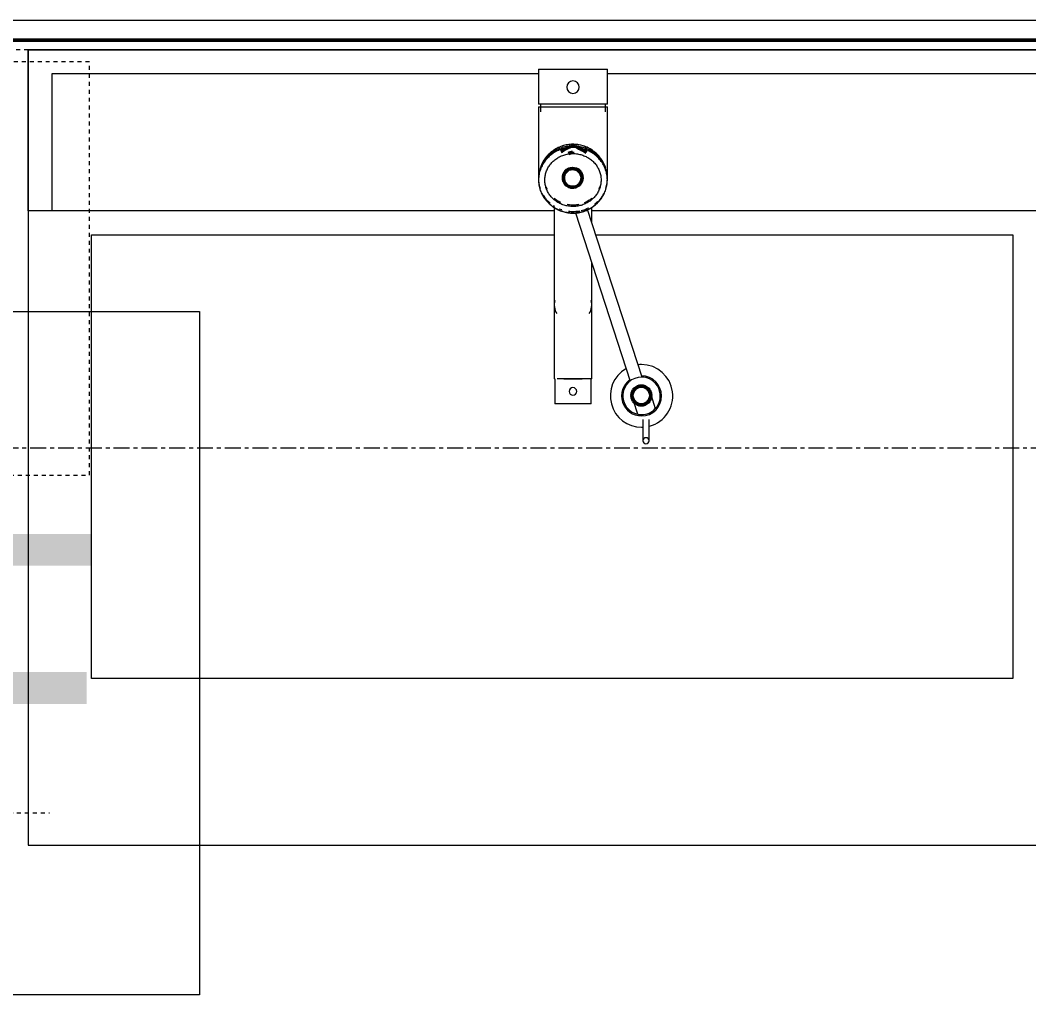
# Model space of a CAD drawing. Header units: inches. Extents: x -4217 to -1814, y 9706 to 12425.
# Drawn here: x -3013.77 to -2982.02, y 10150 to 10180.65 of the extents above; entities that cross this region are included whole.
import ezdxf

# ---------------------------------------------------------------- set-up
doc = ezdxf.new("R2010")
doc.units = ezdxf.units.IN
doc.header["$MEASUREMENT"] = 0
doc.linetypes.add('Dash', pattern=[0.25, 0.125, -0.125])
doc.linetypes.add('Grid Line 1_2_', pattern=[0.875, 0.5, -0.125, 0.125, -0.125])
for name, color, linetype, lineweight in [('A-AREA-IDEN', 2, 'Continuous', 9), ('A-GENM-2', 7, 'Continuous', 9), ('A-GENM-3', 250, 'Continuous', 50), ('A-WALL-3', 250, 'Continuous', 50), ('A-WALL-4', 10, 'Continuous', 13), ('P-SANR-FIXT-2', 7, 'Continuous', 9), ('Q-CASE-3', 7, 'Continuous', 9), ('Q-CASE-4', 7, 'Dash', 9), ('Q-CASE-HDLN-1', 7, 'Dash', 9), ('S-GRID-1', 1, 'Grid Line 1_2_', 9)]:
    doc.layers.add(name, color=color, linetype=linetype, lineweight=lineweight)
doc.styles.add('Century Gothic', font='ufonts.com_century-gothic.ttf', dxfattribs={"height": 9})

msp = doc.modelspace()

# ---------------------------------------------------------------- linework, layer by layer
at = {"layer": 'A-AREA-IDEN', "flags": 128}
msp.add_lwpolyline([(-3083.63246, 10171.49172), (-3008.12695, 10171.49172), (-3008.12695, 10149.99566), (-3083.63246, 10149.99566)], close=True, dxfattribs=at)
at = {"layer": 'A-GENM-2'}
for p, q in [((-2997.45641, 10179.11199), (-2997.45641, 10178.00905)), ((-2997.45641, 10179.11199), (-2995.29106, 10179.11199)), ((-2995.29106, 10178.00905), (-2995.29106, 10179.11199)), ((-2995.29106, 10178.00905), (-2997.45641, 10178.00905)), ((-2997.45641, 10177.93089), (-2997.45641, 10175.66711)), ((-2997.45641, 10177.93089), (-2995.29106, 10177.93089)), ((-2997.39736, 10178.00905), (-2997.39736, 10177.76855)), ((-2995.35011, 10177.76855), (-2995.35011, 10178.00905)), ((-2995.29106, 10175.66711), (-2995.29106, 10177.93089)), ((-2996.37374, 10176.49931), (-2996.3381, 10176.49864)), ((-2996.99255, 10174.82267), (-2996.95661, 10174.79988)), ((-2996.96429, 10174.76725), (-2996.96429, 10169.3679)), ((-2994.1985, 10169.42399), (-2995.91169, 10174.69664)), ((-2995.78319, 10174.30114), (-2995.78319, 10174.76725)), ((-2996.29266, 10174.59511), (-2994.57226, 10169.30025)), ((-2995.78319, 10169.3679), (-2995.78319, 10173.03534)), ((-2996.96429, 10171.69231), (-2996.96429, 10170.77518)), ((-2995.78319, 10170.77518), (-2995.78319, 10171.69231)), ((-2996.94417, 10169.3679), (-2996.96429, 10169.3679)), ((-2996.9446, 10169.3679), (-2996.9446, 10168.5805)), ((-2996.79132, 10169.3679), (-2996.87055, 10169.3679)), ((-2996.66901, 10169.3679), (-2996.77869, 10169.3679)), ((-2996.52658, 10169.3679), (-2996.65971, 10169.3679)), ((-2996.65917, 10169.3679), (-2996.52682, 10169.3679)), ((-2996.22587, 10169.3679), (-2996.5216, 10169.3679)), ((-2996.52149, 10169.3679), (-2996.22599, 10169.3679)), ((-2996.08776, 10169.3679), (-2996.22089, 10169.3679)), ((-2996.22065, 10169.3679), (-2996.0883, 10169.3679)), ((-2995.96878, 10169.3679), (-2996.07846, 10169.3679)), ((-2995.87692, 10169.3679), (-2995.95615, 10169.3679)), ((-2995.78319, 10169.3679), (-2995.8623, 10169.3679)), ((-2995.80287, 10168.5805), (-2995.80287, 10169.3679)), ((-2995.80287, 10168.5805), (-2996.9446, 10168.5805)), ((-2994.33059, 10168.2565), (-2994.46398, 10168.67913)), ((-2993.96574, 10168.83637), (-2993.91383, 10168.85276)), ((-2993.91383, 10168.85276), (-2993.78155, 10168.43361)), ((-2994.17263, 10168.08852), (-2994.17263, 10167.42339)), ((-2993.97578, 10167.42339), (-2993.97578, 10168.08852))]:
    msp.add_line(p, q, dxfattribs=at)
at = {"layer": 'A-GENM-2', "flags": 128}
for points in [[(-2996.37374, 10176.69616), (-2996.41682, 10176.69535), (-2996.45983, 10176.69291), (-2996.50271, 10176.68884), (-2996.54539, 10176.68315), (-2996.5878, 10176.67585), (-2996.62988, 10176.66696), (-2996.67156, 10176.65647), (-2996.71278, 10176.64442), (-2996.75346, 10176.63081), (-2996.79356, 10176.61567), (-2996.83299, 10176.59902), (-2996.87171, 10176.58088), (-2996.90965, 10176.56128), (-2996.94675, 10176.54026), (-2996.98295, 10176.51783), (-2997.01819, 10176.49405), (-2997.05241, 10176.46893), (-2997.08557, 10176.44252), (-2997.1176, 10176.41487), (-2997.14845, 10176.38601), (-2997.17808, 10176.35598), (-2997.20644, 10176.32485), (-2997.23347, 10176.29264), (-2997.25913, 10176.25941), (-2997.28338, 10176.22523), (-2997.30618, 10176.19013), (-2997.32749, 10176.15417), (-2997.34727, 10176.11742), (-2997.3655, 10176.07993), (-2997.38213, 10176.04176), (-2997.39714, 10176.00298), (-2997.4105, 10175.96364), (-2997.4222, 10175.92381), (-2997.4322, 10175.88356), (-2997.44049, 10175.84295), (-2997.44707, 10175.80205), (-2997.45191, 10175.76093), (-2997.455, 10175.71965), (-2997.45635, 10175.67828), (-2997.45641, 10175.66711)], [(-2996.37374, 10176.65478), (-2996.41682, 10176.65397), (-2996.45983, 10176.65152), (-2996.50271, 10176.64746), (-2996.54539, 10176.64177), (-2996.5878, 10176.63447), (-2996.62988, 10176.62557), (-2996.67156, 10176.61509), (-2996.71278, 10176.60304), (-2996.75346, 10176.58943), (-2996.79356, 10176.57429), (-2996.83299, 10176.55763), (-2996.87171, 10176.5395), (-2996.90965, 10176.5199), (-2996.94675, 10176.49887), (-2996.98295, 10176.47645), (-2997.01819, 10176.45266), (-2997.05241, 10176.42755), (-2997.08557, 10176.40114), (-2997.1176, 10176.37349), (-2997.14845, 10176.34463), (-2997.17808, 10176.3146), (-2997.20644, 10176.28346), (-2997.23347, 10176.25126), (-2997.25913, 10176.21803), (-2997.28338, 10176.18384), (-2997.30618, 10176.14874), (-2997.32749, 10176.11279), (-2997.34727, 10176.07604), (-2997.3655, 10176.03855), (-2997.38213, 10176.00038), (-2997.39714, 10175.96159), (-2997.4105, 10175.92225), (-2997.4222, 10175.88243), (-2997.4322, 10175.84218), (-2997.44049, 10175.80157), (-2997.44707, 10175.76067), (-2997.45191, 10175.71954), (-2997.455, 10175.67826), (-2997.45635, 10175.6369), (-2997.45641, 10175.62573)], [(-2996.37374, 10176.74979), (-2996.41703, 10176.74892), (-2996.46026, 10176.74632), (-2996.50335, 10176.742), (-2996.54623, 10176.73596), (-2996.58883, 10176.72821), (-2996.63109, 10176.71876), (-2996.67294, 10176.70762), (-2996.71431, 10176.69483), (-2996.75514, 10176.68038), (-2996.79535, 10176.66432), (-2996.83489, 10176.64666), (-2996.87369, 10176.62744), (-2996.9117, 10176.60668), (-2996.94884, 10176.58441), (-2996.98506, 10176.56068), (-2997.02031, 10176.53552), (-2997.05452, 10176.50897), (-2997.08764, 10176.48107), (-2997.11962, 10176.45187), (-2997.1504, 10176.42142), (-2997.17994, 10176.38976), (-2997.2082, 10176.35694), (-2997.23512, 10176.32302), (-2997.26066, 10176.28805), (-2997.28478, 10176.25208), (-2997.30744, 10176.21518), (-2997.32861, 10176.17741), (-2997.34825, 10176.13881), (-2997.36634, 10176.09947), (-2997.38283, 10176.05943), (-2997.39772, 10176.01876), (-2997.41096, 10175.97753)], [(-2997.02031, 10176.53552), (-2997.05452, 10176.50897), (-2997.08764, 10176.48107), (-2997.11962, 10176.45187), (-2997.1504, 10176.42142), (-2997.17994, 10176.38976), (-2997.2082, 10176.35694), (-2997.23512, 10176.32302), (-2997.26066, 10176.28805), (-2997.28478, 10176.25208), (-2997.30744, 10176.21518), (-2997.32861, 10176.17741), (-2997.34825, 10176.13881), (-2997.36634, 10176.09947), (-2997.38283, 10176.05943)], [(-2997.02031, 10176.53552), (-2997.05452, 10176.50897), (-2997.08764, 10176.48107), (-2997.11962, 10176.45187), (-2997.1504, 10176.42142), (-2997.17994, 10176.38976), (-2997.2082, 10176.35694), (-2997.23512, 10176.32302), (-2997.26066, 10176.28805), (-2997.28478, 10176.25208), (-2997.30744, 10176.21518), (-2997.32861, 10176.17741), (-2997.34825, 10176.13881), (-2997.36634, 10176.09947), (-2997.38283, 10176.05943)], [(-2997.02031, 10176.53552), (-2997.05452, 10176.50897), (-2997.08764, 10176.48107), (-2997.11962, 10176.45187), (-2997.1504, 10176.42142), (-2997.17994, 10176.38976), (-2997.2082, 10176.35694), (-2997.23512, 10176.32302), (-2997.26066, 10176.28805), (-2997.28478, 10176.25208), (-2997.30744, 10176.21518), (-2997.32861, 10176.17741), (-2997.34825, 10176.13881), (-2997.36634, 10176.09947), (-2997.38283, 10176.05943)], [(-2997.02031, 10176.53552), (-2997.05452, 10176.50897), (-2997.08764, 10176.48107), (-2997.11962, 10176.45187), (-2997.1504, 10176.42142), (-2997.17994, 10176.38976), (-2997.2082, 10176.35694), (-2997.23512, 10176.32302), (-2997.26066, 10176.28805), (-2997.28478, 10176.25208), (-2997.30744, 10176.21518), (-2997.32861, 10176.17741), (-2997.34825, 10176.13881), (-2997.36634, 10176.09947), (-2997.38283, 10176.05943)], [(-2997.02031, 10176.53552), (-2997.05452, 10176.50897), (-2997.08764, 10176.48107), (-2997.11962, 10176.45187), (-2997.1504, 10176.42142), (-2997.17994, 10176.38976), (-2997.2082, 10176.35694), (-2997.23512, 10176.32302), (-2997.26066, 10176.28805), (-2997.28478, 10176.25208), (-2997.30744, 10176.21518), (-2997.32861, 10176.17741), (-2997.34825, 10176.13881), (-2997.36634, 10176.09947), (-2997.38283, 10176.05943)], [(-2996.37374, 10176.74979), (-2996.41703, 10176.74892), (-2996.46026, 10176.74632), (-2996.50335, 10176.742), (-2996.54623, 10176.73596), (-2996.58883, 10176.72821), (-2996.63109, 10176.71876), (-2996.67294, 10176.70762), (-2996.71431, 10176.69483), (-2996.75514, 10176.68038), (-2996.79535, 10176.66432), (-2996.83489, 10176.64666), (-2996.87369, 10176.62744), (-2996.9117, 10176.60668), (-2996.94884, 10176.58441), (-2996.98506, 10176.56068)], [(-2996.37374, 10176.74979), (-2996.41703, 10176.74892), (-2996.46026, 10176.74632), (-2996.50335, 10176.742), (-2996.54623, 10176.73596), (-2996.58883, 10176.72821), (-2996.63109, 10176.71876), (-2996.67294, 10176.70762), (-2996.71431, 10176.69483), (-2996.75514, 10176.68038), (-2996.79535, 10176.66432), (-2996.83489, 10176.64666), (-2996.87369, 10176.62744), (-2996.9117, 10176.60668), (-2996.94884, 10176.58441), (-2996.98506, 10176.56068)], [(-2996.37374, 10176.74979), (-2996.41703, 10176.74892), (-2996.46026, 10176.74632), (-2996.50335, 10176.742), (-2996.54623, 10176.73596), (-2996.58883, 10176.72821), (-2996.63109, 10176.71876), (-2996.67294, 10176.70762), (-2996.71431, 10176.69483), (-2996.75514, 10176.68038), (-2996.79535, 10176.66432), (-2996.83489, 10176.64666), (-2996.87369, 10176.62744), (-2996.9117, 10176.60668), (-2996.94884, 10176.58441), (-2996.98506, 10176.56068)], [(-2996.37374, 10176.74979), (-2996.41703, 10176.74892), (-2996.46026, 10176.74632), (-2996.50335, 10176.742), (-2996.54623, 10176.73596), (-2996.58883, 10176.72821), (-2996.63109, 10176.71876), (-2996.67294, 10176.70762), (-2996.71431, 10176.69483), (-2996.75514, 10176.68038), (-2996.79535, 10176.66432), (-2996.83489, 10176.64666), (-2996.87369, 10176.62744), (-2996.9117, 10176.60668), (-2996.94884, 10176.58441), (-2996.98506, 10176.56068)], [(-2996.37374, 10176.74979), (-2996.41703, 10176.74892), (-2996.46026, 10176.74632), (-2996.50335, 10176.742), (-2996.54623, 10176.73596), (-2996.58883, 10176.72821), (-2996.63109, 10176.71876), (-2996.67294, 10176.70762), (-2996.71431, 10176.69483), (-2996.75514, 10176.68038), (-2996.79535, 10176.66432), (-2996.83489, 10176.64666), (-2996.87369, 10176.62744), (-2996.9117, 10176.60668), (-2996.94884, 10176.58441), (-2996.98506, 10176.56068)], [(-2995.3424, 10175.99657), (-2995.3564, 10176.03755), (-2995.37203, 10176.07793), (-2995.38926, 10176.11766), (-2995.40807, 10176.15667), (-2995.42842, 10176.1949), (-2995.45028, 10176.23228), (-2995.47362, 10176.26875), (-2995.4984, 10176.30427), (-2995.52458, 10176.33876), (-2995.55211, 10176.37218), (-2995.58097, 10176.40447), (-2995.61109, 10176.43559), (-2995.64243, 10176.46547), (-2995.67494, 10176.49407), (-2995.70857, 10176.52136), (-2995.74326, 10176.54727), (-2995.77896, 10176.57178), (-2995.81562, 10176.59484), (-2995.85316, 10176.61642), (-2995.89154, 10176.63648), (-2995.93069, 10176.65499), (-2995.97055, 10176.67191), (-2996.01105, 10176.68723), (-2996.05214, 10176.70092), (-2996.09374, 10176.71295), (-2996.13578, 10176.72331), (-2996.17821, 10176.73198), (-2996.22095, 10176.73895), (-2996.26393, 10176.7442), (-2996.30709, 10176.74773), (-2996.35036, 10176.74953), (-2996.37374, 10176.74979)], [(-2995.74326, 10176.54727), (-2995.77896, 10176.57178), (-2995.81562, 10176.59484), (-2995.85316, 10176.61642), (-2995.89154, 10176.63648), (-2995.93069, 10176.65499), (-2995.97055, 10176.67191), (-2996.01105, 10176.68723), (-2996.05214, 10176.70092), (-2996.09374, 10176.71295), (-2996.13578, 10176.72331), (-2996.17821, 10176.73198), (-2996.22095, 10176.73895), (-2996.26393, 10176.7442), (-2996.30709, 10176.74773), (-2996.35036, 10176.74953), (-2996.37374, 10176.74979)], [(-2995.74326, 10176.54727), (-2995.77896, 10176.57178), (-2995.81562, 10176.59484), (-2995.85316, 10176.61642), (-2995.89154, 10176.63648), (-2995.93069, 10176.65499), (-2995.97055, 10176.67191), (-2996.01105, 10176.68723), (-2996.05214, 10176.70092), (-2996.09374, 10176.71295), (-2996.13578, 10176.72331), (-2996.17821, 10176.73198), (-2996.22095, 10176.73895), (-2996.26393, 10176.7442), (-2996.30709, 10176.74773), (-2996.35036, 10176.74953), (-2996.37374, 10176.74979)], [(-2995.74326, 10176.54727), (-2995.77896, 10176.57178), (-2995.81562, 10176.59484), (-2995.85316, 10176.61642), (-2995.89154, 10176.63648), (-2995.93069, 10176.65499), (-2995.97055, 10176.67191), (-2996.01105, 10176.68723), (-2996.05214, 10176.70092), (-2996.09374, 10176.71295), (-2996.13578, 10176.72331), (-2996.17821, 10176.73198), (-2996.22095, 10176.73895), (-2996.26393, 10176.7442), (-2996.30709, 10176.74773), (-2996.35036, 10176.74953), (-2996.37374, 10176.74979)], [(-2995.74326, 10176.54727), (-2995.77896, 10176.57178), (-2995.81562, 10176.59484), (-2995.85316, 10176.61642), (-2995.89154, 10176.63648), (-2995.93069, 10176.65499), (-2995.97055, 10176.67191), (-2996.01105, 10176.68723), (-2996.05214, 10176.70092), (-2996.09374, 10176.71295), (-2996.13578, 10176.72331), (-2996.17821, 10176.73198), (-2996.22095, 10176.73895), (-2996.26393, 10176.7442), (-2996.30709, 10176.74773), (-2996.35036, 10176.74953), (-2996.37374, 10176.74979)], [(-2995.74326, 10176.54727), (-2995.77896, 10176.57178), (-2995.81562, 10176.59484), (-2995.85316, 10176.61642), (-2995.89154, 10176.63648), (-2995.93069, 10176.65499), (-2995.97055, 10176.67191), (-2996.01105, 10176.68723), (-2996.05214, 10176.70092), (-2996.09374, 10176.71295), (-2996.13578, 10176.72331), (-2996.17821, 10176.73198), (-2996.22095, 10176.73895), (-2996.26393, 10176.7442), (-2996.30709, 10176.74773), (-2996.35036, 10176.74953), (-2996.37374, 10176.74979)], [(-2995.29106, 10175.66711), (-2995.29193, 10175.70849), (-2995.29456, 10175.7498), (-2995.29893, 10175.79097), (-2995.30503, 10175.83194), (-2995.31287, 10175.87263), (-2995.32241, 10175.91298), (-2995.33365, 10175.95293), (-2995.34656, 10175.99241), (-2995.36113, 10176.03135), (-2995.37733, 10176.06969), (-2995.39513, 10176.10737), (-2995.41449, 10176.14433), (-2995.43539, 10176.1805), (-2995.45779, 10176.21584), (-2995.48166, 10176.25028), (-2995.50694, 10176.28377), (-2995.53361, 10176.31626), (-2995.56161, 10176.34769), (-2995.5909, 10176.37802), (-2995.62143, 10176.4072), (-2995.65315, 10176.43518), (-2995.68601, 10176.46193), (-2995.71995, 10176.4874), (-2995.75492, 10176.51155), (-2995.79086, 10176.53434), (-2995.82772, 10176.55575), (-2995.86544, 10176.57573), (-2995.90396, 10176.59427), (-2995.9432, 10176.61132), (-2995.98313, 10176.62687), (-2996.02366, 10176.6409), (-2996.06474, 10176.65337), (-2996.1063, 10176.66428), (-2996.14828, 10176.67361), (-2996.1906, 10176.68134), (-2996.23322, 10176.68746), (-2996.27605, 10176.69197), (-2996.31904, 10176.69485), (-2996.36211, 10176.6961), (-2996.37374, 10176.69616)], [(-2995.29106, 10175.62573), (-2995.29193, 10175.6671), (-2995.29456, 10175.70841), (-2995.29893, 10175.74959), (-2995.30503, 10175.79055), (-2995.31287, 10175.83125), (-2995.32241, 10175.8716), (-2995.33365, 10175.91155), (-2995.34656, 10175.95103), (-2995.36113, 10175.98997), (-2995.37733, 10176.02831), (-2995.39513, 10176.06599), (-2995.41449, 10176.10295), (-2995.43539, 10176.13912), (-2995.45779, 10176.17446), (-2995.48166, 10176.2089), (-2995.50694, 10176.24239), (-2995.53361, 10176.27487), (-2995.56161, 10176.30631), (-2995.5909, 10176.33664), (-2995.62143, 10176.36581), (-2995.65315, 10176.3938), (-2995.68601, 10176.42055), (-2995.71995, 10176.44601), (-2995.75492, 10176.47016), (-2995.79086, 10176.49296), (-2995.82772, 10176.51436), (-2995.86544, 10176.53435), (-2995.90396, 10176.55288), (-2995.9432, 10176.56994), (-2995.98313, 10176.58549), (-2996.02366, 10176.59951), (-2996.06474, 10176.61199), (-2996.1063, 10176.6229), (-2996.14828, 10176.63223), (-2996.1906, 10176.63996), (-2996.23322, 10176.64608), (-2996.27605, 10176.65059), (-2996.31904, 10176.65347), (-2996.36211, 10176.65472), (-2996.37374, 10176.65478)], [(-2995.37203, 10176.07793), (-2995.38926, 10176.11766), (-2995.40807, 10176.15667), (-2995.42842, 10176.1949), (-2995.45028, 10176.23228), (-2995.47362, 10176.26875), (-2995.4984, 10176.30427), (-2995.52458, 10176.33876), (-2995.55211, 10176.37218), (-2995.58097, 10176.40447), (-2995.61109, 10176.43559), (-2995.64243, 10176.46547), (-2995.67494, 10176.49407), (-2995.70857, 10176.52136)], [(-2995.37203, 10176.07793), (-2995.38926, 10176.11766), (-2995.40807, 10176.15667), (-2995.42842, 10176.1949), (-2995.45028, 10176.23228), (-2995.47362, 10176.26875), (-2995.4984, 10176.30427), (-2995.52458, 10176.33876), (-2995.55211, 10176.37218), (-2995.58097, 10176.40447), (-2995.61109, 10176.43559), (-2995.64243, 10176.46547), (-2995.67494, 10176.49407), (-2995.70857, 10176.52136)], [(-2995.37203, 10176.07793), (-2995.38926, 10176.11766), (-2995.40807, 10176.15667), (-2995.42842, 10176.1949), (-2995.45028, 10176.23228), (-2995.47362, 10176.26875), (-2995.4984, 10176.30427), (-2995.52458, 10176.33876), (-2995.55211, 10176.37218), (-2995.58097, 10176.40447), (-2995.61109, 10176.43559), (-2995.64243, 10176.46547), (-2995.67494, 10176.49407), (-2995.70857, 10176.52136)], [(-2995.37203, 10176.07793), (-2995.38926, 10176.11766), (-2995.40807, 10176.15667), (-2995.42842, 10176.1949), (-2995.45028, 10176.23228), (-2995.47362, 10176.26875), (-2995.4984, 10176.30427), (-2995.52458, 10176.33876), (-2995.55211, 10176.37218), (-2995.58097, 10176.40447), (-2995.61109, 10176.43559), (-2995.64243, 10176.46547), (-2995.67494, 10176.49407), (-2995.70857, 10176.52136)], [(-2995.37203, 10176.07793), (-2995.38926, 10176.11766), (-2995.40807, 10176.15667), (-2995.42842, 10176.1949), (-2995.45028, 10176.23228), (-2995.47362, 10176.26875), (-2995.4984, 10176.30427), (-2995.52458, 10176.33876), (-2995.55211, 10176.37218), (-2995.58097, 10176.40447), (-2995.61109, 10176.43559), (-2995.64243, 10176.46547), (-2995.67494, 10176.49407), (-2995.70857, 10176.52136)], [(-2997.25956, 10175.62573), (-2997.25886, 10175.65878), (-2997.25677, 10175.69178), (-2997.25328, 10175.72468), (-2997.24839, 10175.75743), (-2997.24213, 10175.78998), (-2997.23449, 10175.82228), (-2997.22549, 10175.85427), (-2997.21514, 10175.88592), (-2997.20345, 10175.91716), (-2997.19044, 10175.94795), (-2997.17613, 10175.97825), (-2997.16054, 10176.008), (-2997.1437, 10176.03716), (-2997.12562, 10176.06567), (-2997.10633, 10176.0935), (-2997.08587, 10176.1206), (-2997.06426, 10176.14693), (-2997.04154, 10176.17243), (-2997.01774, 10176.19708), (-2996.9929, 10176.22082), (-2996.96705, 10176.24363), (-2996.94024, 10176.26545), (-2996.91251, 10176.28626), (-2996.8839, 10176.30602), (-2996.85445, 10176.32469), (-2996.82422, 10176.34225), (-2996.79325, 10176.35866), (-2996.7616, 10176.37389), (-2996.72931, 10176.38792), (-2996.69643, 10176.40073), (-2996.66302, 10176.41229), (-2996.62914, 10176.42258), (-2996.59483, 10176.43158), (-2996.56016, 10176.43929), (-2996.52519, 10176.44567), (-2996.48996, 10176.45073), (-2996.45454, 10176.45446), (-2996.41899, 10176.45684), (-2996.38336, 10176.45788), (-2996.37374, 10176.45793)], [(-2996.45454, 10176.49584), (-2996.41899, 10176.49823), (-2996.38336, 10176.49926), (-2996.37374, 10176.49931)], [(-2996.37374, 10176.45793), (-2996.3381, 10176.45726), (-2996.30252, 10176.45524), (-2996.26706, 10176.45187), (-2996.23177, 10176.44717), (-2996.19672, 10176.44114), (-2996.16197, 10176.43379), (-2996.12756, 10176.42514), (-2996.09355, 10176.41519), (-2996.06001, 10176.40397), (-2996.02699, 10176.3915), (-2995.99453, 10176.3778), (-2995.9627, 10176.36288), (-2995.93154, 10176.34679), (-2995.90111, 10176.32954), (-2995.87144, 10176.31117), (-2995.8426, 10176.2917), (-2995.81463, 10176.27117), (-2995.78757, 10176.24962), (-2995.76145, 10176.22707), (-2995.73634, 10176.20358), (-2995.71225, 10176.17917), (-2995.68923, 10176.15389), (-2995.66732, 10176.12779), (-2995.64655, 10176.10089), (-2995.62694, 10176.07325), (-2995.60854, 10176.04492), (-2995.59135, 10176.01593), (-2995.57542, 10175.98633), (-2995.56077, 10175.95618), (-2995.54741, 10175.92552), (-2995.53536, 10175.89439), (-2995.52464, 10175.86285), (-2995.51528, 10175.83095), (-2995.50727, 10175.79873), (-2995.50063, 10175.76624), (-2995.49538, 10175.73354), (-2995.49151, 10175.70067), (-2995.48904, 10175.66769), (-2995.48796, 10175.63465), (-2995.48791, 10175.62573)], [(-2997.42254, 10175.9358), (-2997.43245, 10175.89365), (-2997.44066, 10175.85113), (-2997.44717, 10175.80832), (-2997.45195, 10175.76528), (-2997.45502, 10175.72208), (-2997.45635, 10175.6788), (-2997.45595, 10175.6355), (-2997.45382, 10175.59224), (-2997.44996, 10175.54911), (-2997.44439, 10175.50617), (-2997.43709, 10175.46348), (-2997.4281, 10175.42112), (-2997.41742, 10175.37916), (-2997.40507, 10175.33765)], [(-2997.42254, 10175.9358), (-2997.43245, 10175.89365), (-2997.44066, 10175.85113), (-2997.44717, 10175.80832), (-2997.45195, 10175.76528), (-2997.45502, 10175.72208), (-2997.45635, 10175.6788), (-2997.45595, 10175.6355), (-2997.45382, 10175.59224), (-2997.44996, 10175.54911), (-2997.44439, 10175.50617), (-2997.43709, 10175.46348), (-2997.4281, 10175.42112), (-2997.41742, 10175.37916), (-2997.40507, 10175.33765)], [(-2997.42254, 10175.9358), (-2997.43245, 10175.89365), (-2997.44066, 10175.85113), (-2997.44717, 10175.80832), (-2997.45195, 10175.76528), (-2997.45502, 10175.72208), (-2997.45635, 10175.6788), (-2997.45595, 10175.6355), (-2997.45382, 10175.59224), (-2997.44996, 10175.54911), (-2997.44439, 10175.50617), (-2997.43709, 10175.46348), (-2997.4281, 10175.42112), (-2997.41742, 10175.37916), (-2997.40507, 10175.33765)], [(-2997.42254, 10175.9358), (-2997.43245, 10175.89365), (-2997.44066, 10175.85113), (-2997.44717, 10175.80832), (-2997.45195, 10175.76528), (-2997.45502, 10175.72208), (-2997.45635, 10175.6788), (-2997.45595, 10175.6355), (-2997.45382, 10175.59224), (-2997.44996, 10175.54911), (-2997.44439, 10175.50617), (-2997.43709, 10175.46348), (-2997.4281, 10175.42112), (-2997.41742, 10175.37916), (-2997.40507, 10175.33765)], [(-2997.42254, 10175.9358), (-2997.43245, 10175.89365), (-2997.44066, 10175.85113), (-2997.44717, 10175.80832), (-2997.45195, 10175.76528), (-2997.45502, 10175.72208), (-2997.45635, 10175.6788), (-2997.45595, 10175.6355), (-2997.45382, 10175.59224), (-2997.44996, 10175.54911), (-2997.44439, 10175.50617), (-2997.43709, 10175.46348), (-2997.4281, 10175.42112), (-2997.41742, 10175.37916), (-2997.40507, 10175.33765)], [(-2997.42254, 10175.9358), (-2997.43245, 10175.89365), (-2997.44066, 10175.85113), (-2997.44717, 10175.80832), (-2997.45195, 10175.76528), (-2997.45502, 10175.72208), (-2997.45635, 10175.6788), (-2997.45595, 10175.6355), (-2997.45382, 10175.59224), (-2997.44996, 10175.54911), (-2997.44439, 10175.50617), (-2997.43709, 10175.46348), (-2997.4281, 10175.42112), (-2997.41742, 10175.37916), (-2997.40507, 10175.33765)], [(-2995.33651, 10175.35669), (-2995.32493, 10175.39842), (-2995.31503, 10175.44057), (-2995.30681, 10175.48309), (-2995.30031, 10175.5259), (-2995.29552, 10175.56894), (-2995.29246, 10175.61214), (-2995.29112, 10175.65542), (-2995.29152, 10175.69872), (-2995.29365, 10175.74198), (-2995.29751, 10175.78511), (-2995.30309, 10175.82805), (-2995.31038, 10175.87074), (-2995.31937, 10175.9131), (-2995.33005, 10175.95506)], [(-2995.33651, 10175.35669), (-2995.32493, 10175.39842), (-2995.31503, 10175.44057), (-2995.30681, 10175.48309), (-2995.30031, 10175.5259), (-2995.29552, 10175.56894), (-2995.29246, 10175.61214), (-2995.29112, 10175.65542), (-2995.29152, 10175.69872), (-2995.29365, 10175.74198), (-2995.29751, 10175.78511), (-2995.30309, 10175.82805), (-2995.31038, 10175.87074), (-2995.31937, 10175.9131), (-2995.33005, 10175.95506)], [(-2995.33651, 10175.35669), (-2995.32493, 10175.39842), (-2995.31503, 10175.44057), (-2995.30681, 10175.48309), (-2995.30031, 10175.5259), (-2995.29552, 10175.56894), (-2995.29246, 10175.61214), (-2995.29112, 10175.65542), (-2995.29152, 10175.69872), (-2995.29365, 10175.74198), (-2995.29751, 10175.78511), (-2995.30309, 10175.82805), (-2995.31038, 10175.87074), (-2995.31937, 10175.9131), (-2995.33005, 10175.95506)], [(-2995.33651, 10175.35669), (-2995.32493, 10175.39842), (-2995.31503, 10175.44057), (-2995.30681, 10175.48309), (-2995.30031, 10175.5259), (-2995.29552, 10175.56894), (-2995.29246, 10175.61214), (-2995.29112, 10175.65542), (-2995.29152, 10175.69872), (-2995.29365, 10175.74198), (-2995.29751, 10175.78511), (-2995.30309, 10175.82805), (-2995.31038, 10175.87074), (-2995.31937, 10175.9131), (-2995.33005, 10175.95506)], [(-2995.33651, 10175.35669), (-2995.32493, 10175.39842), (-2995.31503, 10175.44057), (-2995.30681, 10175.48309), (-2995.30031, 10175.5259), (-2995.29552, 10175.56894), (-2995.29246, 10175.61214), (-2995.29112, 10175.65542), (-2995.29152, 10175.69872), (-2995.29365, 10175.74198), (-2995.29751, 10175.78511), (-2995.30309, 10175.82805), (-2995.31038, 10175.87074), (-2995.31937, 10175.9131), (-2995.33005, 10175.95506)], [(-2995.33651, 10175.35669), (-2995.32493, 10175.39842), (-2995.31503, 10175.44057), (-2995.30681, 10175.48309), (-2995.30031, 10175.5259), (-2995.29552, 10175.56894), (-2995.29246, 10175.61214), (-2995.29112, 10175.65542), (-2995.29152, 10175.69872), (-2995.29365, 10175.74198), (-2995.29751, 10175.78511), (-2995.30309, 10175.82805), (-2995.31038, 10175.87074), (-2995.31937, 10175.9131), (-2995.33005, 10175.95506)], [(-2997.45641, 10175.66711), (-2997.45554, 10175.62573), (-2997.45291, 10175.58442), (-2997.44855, 10175.54325), (-2997.44244, 10175.50228), (-2997.43461, 10175.46159), (-2997.42506, 10175.42124), (-2997.41382, 10175.38129), (-2997.40091, 10175.34181)], [(-2997.45641, 10175.62573), (-2997.45554, 10175.58435), (-2997.45291, 10175.54304), (-2997.44855, 10175.50187), (-2997.44244, 10175.4609), (-2997.43461, 10175.42021), (-2997.42506, 10175.37985), (-2997.41382, 10175.3399), (-2997.40091, 10175.30043), (-2997.38634, 10175.26149), (-2997.37014, 10175.22315), (-2997.35235, 10175.18547), (-2997.33298, 10175.14851), (-2997.31208, 10175.11233), (-2997.28968, 10175.077), (-2997.26582, 10175.04256), (-2997.24053, 10175.00907), (-2997.21386, 10174.97658), (-2997.18586, 10174.94515), (-2997.15657, 10174.91482), (-2997.12604, 10174.88564), (-2997.09432, 10174.85766), (-2997.06147, 10174.83091), (-2997.02753, 10174.80544), (-2996.99255, 10174.78129), (-2996.95661, 10174.7585), (-2996.91975, 10174.73709), (-2996.88203, 10174.71711), (-2996.84352, 10174.69857), (-2996.80427, 10174.68152), (-2996.76435, 10174.66596), (-2996.72381, 10174.65194), (-2996.68274, 10174.63946), (-2996.64118, 10174.62855), (-2996.5992, 10174.61923), (-2996.55687, 10174.6115), (-2996.51426, 10174.60538), (-2996.47142, 10174.60087), (-2996.42844, 10174.59799), (-2996.38537, 10174.59673), (-2996.37374, 10174.59667)], [(-2996.37374, 10174.79352), (-2996.40937, 10174.7942), (-2996.44495, 10174.79622), (-2996.48041, 10174.79958), (-2996.5157, 10174.80428), (-2996.55075, 10174.81032), (-2996.58551, 10174.81766), (-2996.61992, 10174.82632), (-2996.65392, 10174.83626), (-2996.68746, 10174.84748), (-2996.72049, 10174.85995), (-2996.75294, 10174.87366), (-2996.78478, 10174.88857), (-2996.81593, 10174.90467), (-2996.84637, 10174.92191), (-2996.87603, 10174.94029), (-2996.90487, 10174.95976), (-2996.93284, 10174.98028), (-2996.95991, 10175.00184), (-2996.98602, 10175.02438), (-2997.01114, 10175.04788), (-2997.03522, 10175.07228), (-2997.05824, 10175.09756), (-2997.08015, 10175.12367), (-2997.10093, 10175.15056), (-2997.12053, 10175.1782), (-2997.13894, 10175.20654), (-2997.15612, 10175.23553), (-2997.17205, 10175.26512), (-2997.18671, 10175.29527), (-2997.20007, 10175.32594), (-2997.21211, 10175.35706), (-2997.22283, 10175.3886), (-2997.2322, 10175.42051), (-2997.2402, 10175.45273), (-2997.24684, 10175.48521), (-2997.2521, 10175.51791), (-2997.25596, 10175.55078), (-2997.25844, 10175.58376), (-2997.25951, 10175.6168), (-2997.25956, 10175.62573)], [(-2995.48791, 10175.62573), (-2995.48861, 10175.59267), (-2995.49071, 10175.55967), (-2995.4942, 10175.52677), (-2995.49908, 10175.49402), (-2995.50534, 10175.46147), (-2995.51298, 10175.42918), (-2995.52198, 10175.39718), (-2995.53234, 10175.36554), (-2995.54402, 10175.33429), (-2995.55703, 10175.3035), (-2995.57134, 10175.27321), (-2995.58693, 10175.24346), (-2995.60378, 10175.2143), (-2995.62185, 10175.18578), (-2995.64114, 10175.15795), (-2995.6616, 10175.13085), (-2995.68321, 10175.10453), (-2995.70593, 10175.07902), (-2995.72973, 10175.05438), (-2995.75457, 10175.03063), (-2995.78042, 10175.00783), (-2995.80723, 10174.986), (-2995.83497, 10174.96519), (-2995.86358, 10174.94544), (-2995.89302, 10174.92676), (-2995.92325, 10174.90921), (-2995.95422, 10174.8928), (-2995.98588, 10174.87757), (-2996.01817, 10174.86353), (-2996.05104, 10174.85073), (-2996.08445, 10174.83917), (-2996.11834, 10174.82888), (-2996.15264, 10174.81987), (-2996.18731, 10174.81217), (-2996.22229, 10174.80578), (-2996.25752, 10174.80072), (-2996.29293, 10174.79699), (-2996.32849, 10174.79461), (-2996.36412, 10174.79357), (-2996.37374, 10174.79352)], [(-2996.37374, 10174.59667), (-2996.33066, 10174.59749), (-2996.28764, 10174.59993), (-2996.24476, 10174.604), (-2996.20208, 10174.60969), (-2996.15967, 10174.61698), (-2996.11759, 10174.62588), (-2996.07591, 10174.63636), (-2996.03469, 10174.64842), (-2995.99401, 10174.66203), (-2995.95392, 10174.67717), (-2995.91448, 10174.69382), (-2995.87576, 10174.71196), (-2995.83782, 10174.73155), (-2995.80073, 10174.75258), (-2995.76453, 10174.775), (-2995.72929, 10174.79879), (-2995.69506, 10174.82391), (-2995.66191, 10174.85031), (-2995.62988, 10174.87797), (-2995.59902, 10174.90683), (-2995.56939, 10174.93685), (-2995.54104, 10174.96799), (-2995.51401, 10175.0002), (-2995.48834, 10175.03342), (-2995.46409, 10175.06761), (-2995.44129, 10175.10271), (-2995.41998, 10175.13867), (-2995.4002, 10175.17542), (-2995.38198, 10175.21291), (-2995.36535, 10175.25108), (-2995.35033, 10175.28986), (-2995.33697, 10175.3292), (-2995.32528, 10175.36903), (-2995.31527, 10175.40928), (-2995.30698, 10175.44989), (-2995.30041, 10175.49079), (-2995.29557, 10175.53191), (-2995.29247, 10175.57319), (-2995.29112, 10175.61456), (-2995.29106, 10175.62573)], [(-2995.33697, 10175.37058), (-2995.32528, 10175.41041), (-2995.31527, 10175.45066), (-2995.30698, 10175.49127), (-2995.30041, 10175.53217), (-2995.29557, 10175.57329), (-2995.29247, 10175.61457), (-2995.29112, 10175.65594), (-2995.29106, 10175.66711)], [(-2997.18671, 10175.33666), (-2997.20007, 10175.36732), (-2997.21211, 10175.39845)], [(-2995.53234, 10175.40692), (-2995.54402, 10175.37568), (-2995.55703, 10175.34488)], [(-2997.35821, 10175.21656), (-2997.33941, 10175.17755), (-2997.31906, 10175.13932), (-2997.2972, 10175.10194), (-2997.27386, 10175.06547), (-2997.24908, 10175.02995), (-2997.2229, 10174.99546), (-2997.19536, 10174.96204), (-2997.16651, 10174.92975), (-2997.13639, 10174.89863), (-2997.10505, 10174.86875), (-2997.07253, 10174.84014), (-2997.03891, 10174.81286), (-2997.00421, 10174.78695), (-2996.96851, 10174.76244), (-2996.93186, 10174.73938), (-2996.89431, 10174.7178), (-2996.85593, 10174.69774), (-2996.81678, 10174.67923), (-2996.77692, 10174.66231), (-2996.73642, 10174.64699), (-2996.69534, 10174.6333), (-2996.65374, 10174.62127), (-2996.61169, 10174.61091), (-2996.56926, 10174.60223), (-2996.52652, 10174.59527), (-2996.48354, 10174.59001), (-2996.44038, 10174.58649), (-2996.39711, 10174.58468), (-2996.37374, 10174.58443)], [(-2997.35821, 10175.21656), (-2997.33941, 10175.17755), (-2997.31906, 10175.13932), (-2997.2972, 10175.10194), (-2997.27386, 10175.06547), (-2997.24908, 10175.02995), (-2997.2229, 10174.99546), (-2997.19536, 10174.96204), (-2997.16651, 10174.92975), (-2997.13639, 10174.89863), (-2997.10505, 10174.86875), (-2997.07253, 10174.84014), (-2997.03891, 10174.81286)], [(-2997.35821, 10175.21656), (-2997.33941, 10175.17755), (-2997.31906, 10175.13932), (-2997.2972, 10175.10194), (-2997.27386, 10175.06547), (-2997.24908, 10175.02995), (-2997.2229, 10174.99546), (-2997.19536, 10174.96204), (-2997.16651, 10174.92975), (-2997.13639, 10174.89863), (-2997.10505, 10174.86875), (-2997.07253, 10174.84014), (-2997.03891, 10174.81286)], [(-2997.35821, 10175.21656), (-2997.33941, 10175.17755), (-2997.31906, 10175.13932), (-2997.2972, 10175.10194), (-2997.27386, 10175.06547), (-2997.24908, 10175.02995), (-2997.2229, 10174.99546), (-2997.19536, 10174.96204), (-2997.16651, 10174.92975), (-2997.13639, 10174.89863), (-2997.10505, 10174.86875), (-2997.07253, 10174.84014), (-2997.03891, 10174.81286)], [(-2997.35821, 10175.21656), (-2997.33941, 10175.17755), (-2997.31906, 10175.13932), (-2997.2972, 10175.10194), (-2997.27386, 10175.06547), (-2997.24908, 10175.02995), (-2997.2229, 10174.99546), (-2997.19536, 10174.96204), (-2997.16651, 10174.92975), (-2997.13639, 10174.89863), (-2997.10505, 10174.86875), (-2997.07253, 10174.84014), (-2997.03891, 10174.81286)], [(-2997.35821, 10175.21656), (-2997.33941, 10175.17755), (-2997.31906, 10175.13932), (-2997.2972, 10175.10194), (-2997.27386, 10175.06547), (-2997.24908, 10175.02995), (-2997.2229, 10174.99546), (-2997.19536, 10174.96204), (-2997.16651, 10174.92975), (-2997.13639, 10174.89863), (-2997.10505, 10174.86875), (-2997.07253, 10174.84014), (-2997.03891, 10174.81286)], [(-2997.31208, 10175.15372), (-2997.28968, 10175.11838), (-2997.26582, 10175.08394), (-2997.24053, 10175.05045), (-2997.21386, 10175.01796), (-2997.18586, 10174.98653), (-2997.15657, 10174.9562), (-2997.12604, 10174.92702), (-2997.09432, 10174.89904)], [(-2996.75294, 10174.91504), (-2996.78478, 10174.92995), (-2996.81593, 10174.94605), (-2996.84637, 10174.9633), (-2996.87603, 10174.98167), (-2996.90487, 10175.00114), (-2996.93284, 10175.02167), (-2996.95991, 10175.04322)], [(-2995.78042, 10175.04921), (-2995.80723, 10175.02738), (-2995.83497, 10175.00658), (-2995.86358, 10174.98682), (-2995.89302, 10174.96815), (-2995.92325, 10174.95059), (-2995.95422, 10174.93418), (-2995.98588, 10174.91895), (-2996.01817, 10174.90492)], [(-2995.69506, 10174.86529), (-2995.66191, 10174.89169), (-2995.62988, 10174.91935), (-2995.59902, 10174.94821)], [(-2995.69296, 10174.82525), (-2995.65984, 10174.85315), (-2995.62786, 10174.88235), (-2995.59707, 10174.9128), (-2995.56753, 10174.94446), (-2995.53928, 10174.97728), (-2995.51236, 10175.0112), (-2995.48682, 10175.04617), (-2995.4627, 10175.08214), (-2995.44003, 10175.11904), (-2995.41886, 10175.15681), (-2995.39922, 10175.19541)], [(-2995.69296, 10174.82525), (-2995.65984, 10174.85315), (-2995.62786, 10174.88235), (-2995.59707, 10174.9128), (-2995.56753, 10174.94446), (-2995.53928, 10174.97728), (-2995.51236, 10175.0112), (-2995.48682, 10175.04617), (-2995.4627, 10175.08214), (-2995.44003, 10175.11904), (-2995.41886, 10175.15681), (-2995.39922, 10175.19541)], [(-2995.69296, 10174.82525), (-2995.65984, 10174.85315), (-2995.62786, 10174.88235), (-2995.59707, 10174.9128), (-2995.56753, 10174.94446), (-2995.53928, 10174.97728), (-2995.51236, 10175.0112), (-2995.48682, 10175.04617), (-2995.4627, 10175.08214), (-2995.44003, 10175.11904), (-2995.41886, 10175.15681), (-2995.39922, 10175.19541)], [(-2995.69296, 10174.82525), (-2995.65984, 10174.85315), (-2995.62786, 10174.88235), (-2995.59707, 10174.9128), (-2995.56753, 10174.94446), (-2995.53928, 10174.97728), (-2995.51236, 10175.0112), (-2995.48682, 10175.04617), (-2995.4627, 10175.08214), (-2995.44003, 10175.11904), (-2995.41886, 10175.15681), (-2995.39922, 10175.19541)], [(-2995.69296, 10174.82525), (-2995.65984, 10174.85315), (-2995.62786, 10174.88235), (-2995.59707, 10174.9128), (-2995.56753, 10174.94446), (-2995.53928, 10174.97728), (-2995.51236, 10175.0112), (-2995.48682, 10175.04617), (-2995.4627, 10175.08214), (-2995.44003, 10175.11904), (-2995.41886, 10175.15681), (-2995.39922, 10175.19541)], [(-2995.69296, 10174.82525), (-2995.65984, 10174.85315), (-2995.62786, 10174.88235), (-2995.59707, 10174.9128), (-2995.56753, 10174.94446), (-2995.53928, 10174.97728), (-2995.51236, 10175.0112), (-2995.48682, 10175.04617), (-2995.4627, 10175.08214), (-2995.44003, 10175.11904), (-2995.41886, 10175.15681), (-2995.39922, 10175.19541)], [(-2997.00421, 10174.78695), (-2996.96851, 10174.76244), (-2996.93186, 10174.73938), (-2996.89431, 10174.7178), (-2996.85593, 10174.69774), (-2996.81678, 10174.67923), (-2996.77692, 10174.66231), (-2996.73642, 10174.64699), (-2996.69534, 10174.6333), (-2996.65374, 10174.62127), (-2996.61169, 10174.61091), (-2996.56926, 10174.60223), (-2996.52652, 10174.59527), (-2996.48354, 10174.59001), (-2996.44038, 10174.58649), (-2996.39711, 10174.58468), (-2996.37374, 10174.58443)], [(-2997.00421, 10174.78695), (-2996.96851, 10174.76244), (-2996.93186, 10174.73938), (-2996.89431, 10174.7178), (-2996.85593, 10174.69774), (-2996.81678, 10174.67923), (-2996.77692, 10174.66231), (-2996.73642, 10174.64699), (-2996.69534, 10174.6333), (-2996.65374, 10174.62127), (-2996.61169, 10174.61091), (-2996.56926, 10174.60223), (-2996.52652, 10174.59527), (-2996.48354, 10174.59001), (-2996.44038, 10174.58649), (-2996.39711, 10174.58468), (-2996.37374, 10174.58443)], [(-2997.00421, 10174.78695), (-2996.96851, 10174.76244), (-2996.93186, 10174.73938), (-2996.89431, 10174.7178), (-2996.85593, 10174.69774), (-2996.81678, 10174.67923), (-2996.77692, 10174.66231), (-2996.73642, 10174.64699), (-2996.69534, 10174.6333), (-2996.65374, 10174.62127), (-2996.61169, 10174.61091), (-2996.56926, 10174.60223), (-2996.52652, 10174.59527), (-2996.48354, 10174.59001), (-2996.44038, 10174.58649), (-2996.39711, 10174.58468), (-2996.37374, 10174.58443)], [(-2997.00421, 10174.78695), (-2996.96851, 10174.76244), (-2996.93186, 10174.73938), (-2996.89431, 10174.7178), (-2996.85593, 10174.69774), (-2996.81678, 10174.67923), (-2996.77692, 10174.66231), (-2996.73642, 10174.64699), (-2996.69534, 10174.6333), (-2996.65374, 10174.62127), (-2996.61169, 10174.61091), (-2996.56926, 10174.60223), (-2996.52652, 10174.59527), (-2996.48354, 10174.59001), (-2996.44038, 10174.58649), (-2996.39711, 10174.58468), (-2996.37374, 10174.58443)], [(-2997.00421, 10174.78695), (-2996.96851, 10174.76244), (-2996.93186, 10174.73938), (-2996.89431, 10174.7178), (-2996.85593, 10174.69774), (-2996.81678, 10174.67923), (-2996.77692, 10174.66231), (-2996.73642, 10174.64699), (-2996.69534, 10174.6333), (-2996.65374, 10174.62127), (-2996.61169, 10174.61091), (-2996.56926, 10174.60223), (-2996.52652, 10174.59527), (-2996.48354, 10174.59001), (-2996.44038, 10174.58649), (-2996.39711, 10174.58468), (-2996.37374, 10174.58443)], [(-2996.80427, 10174.7229), (-2996.76435, 10174.70735), (-2996.72381, 10174.69332)], [(-2996.37374, 10174.83491), (-2996.40937, 10174.83558), (-2996.44495, 10174.8376), (-2996.48041, 10174.84097), (-2996.5157, 10174.84567), (-2996.55075, 10174.8517)], [(-2996.51426, 10174.64676), (-2996.47142, 10174.64225), (-2996.42844, 10174.63937), (-2996.38537, 10174.63812), (-2996.37374, 10174.63806)], [(-2996.18731, 10174.85355), (-2996.22229, 10174.84716), (-2996.25752, 10174.8421), (-2996.29293, 10174.83838), (-2996.32849, 10174.83599), (-2996.36412, 10174.83496), (-2996.37374, 10174.83491)], [(-2996.37374, 10174.58443), (-2996.33044, 10174.5853), (-2996.28721, 10174.5879), (-2996.24413, 10174.59222), (-2996.20125, 10174.59826), (-2996.15864, 10174.60601), (-2996.11638, 10174.61546), (-2996.07453, 10174.6266), (-2996.03316, 10174.63939), (-2995.99234, 10174.65384), (-2995.95212, 10174.6699), (-2995.91258, 10174.68756), (-2995.87378, 10174.70678), (-2995.83578, 10174.72754), (-2995.79863, 10174.74981), (-2995.76241, 10174.77354), (-2995.72717, 10174.7987)], [(-2996.37374, 10174.58443), (-2996.33044, 10174.5853), (-2996.28721, 10174.5879), (-2996.24413, 10174.59222), (-2996.20125, 10174.59826), (-2996.15864, 10174.60601), (-2996.11638, 10174.61546), (-2996.07453, 10174.6266), (-2996.03316, 10174.63939), (-2995.99234, 10174.65384), (-2995.95212, 10174.6699), (-2995.91258, 10174.68756), (-2995.87378, 10174.70678), (-2995.83578, 10174.72754), (-2995.79863, 10174.74981), (-2995.76241, 10174.77354)], [(-2996.37374, 10174.58443), (-2996.33044, 10174.5853), (-2996.28721, 10174.5879), (-2996.24413, 10174.59222), (-2996.20125, 10174.59826), (-2996.15864, 10174.60601), (-2996.11638, 10174.61546), (-2996.07453, 10174.6266), (-2996.03316, 10174.63939), (-2995.99234, 10174.65384), (-2995.95212, 10174.6699), (-2995.91258, 10174.68756), (-2995.87378, 10174.70678), (-2995.83578, 10174.72754), (-2995.79863, 10174.74981), (-2995.76241, 10174.77354)], [(-2996.37374, 10174.58443), (-2996.33044, 10174.5853), (-2996.28721, 10174.5879), (-2996.24413, 10174.59222), (-2996.20125, 10174.59826), (-2996.15864, 10174.60601), (-2996.11638, 10174.61546), (-2996.07453, 10174.6266), (-2996.03316, 10174.63939), (-2995.99234, 10174.65384), (-2995.95212, 10174.6699), (-2995.91258, 10174.68756), (-2995.87378, 10174.70678), (-2995.83578, 10174.72754), (-2995.79863, 10174.74981), (-2995.76241, 10174.77354)], [(-2996.37374, 10174.58443), (-2996.33044, 10174.5853), (-2996.28721, 10174.5879), (-2996.24413, 10174.59222), (-2996.20125, 10174.59826), (-2996.15864, 10174.60601), (-2996.11638, 10174.61546), (-2996.07453, 10174.6266), (-2996.03316, 10174.63939), (-2995.99234, 10174.65384), (-2995.95212, 10174.6699), (-2995.91258, 10174.68756), (-2995.87378, 10174.70678), (-2995.83578, 10174.72754), (-2995.79863, 10174.74981), (-2995.76241, 10174.77354)], [(-2996.37374, 10174.58443), (-2996.33044, 10174.5853), (-2996.28721, 10174.5879), (-2996.24413, 10174.59222), (-2996.20125, 10174.59826), (-2996.15864, 10174.60601), (-2996.11638, 10174.61546), (-2996.07453, 10174.6266), (-2996.03316, 10174.63939), (-2995.99234, 10174.65384), (-2995.95212, 10174.6699), (-2995.91258, 10174.68756), (-2995.87378, 10174.70678), (-2995.83578, 10174.72754), (-2995.79863, 10174.74981), (-2995.76241, 10174.77354)], [(-2996.37374, 10174.63806), (-2996.33066, 10174.63887), (-2996.28764, 10174.64131), (-2996.24476, 10174.64538), (-2996.20208, 10174.65107), (-2996.15967, 10174.65837)], [(-2996.11759, 10174.66726), (-2996.07591, 10174.67775), (-2996.03469, 10174.6898), (-2995.99401, 10174.70341), (-2995.95392, 10174.71855), (-2995.91448, 10174.7352), (-2995.87576, 10174.75334)]]:
    msp.add_lwpolyline(points, dxfattribs=at)
at = {"layer": 'A-GENM-2'}
for centre, radius, start, end in [((-2996.37374, 10178.54554), 0.19685, 90, 270), ((-2996.37374, 10178.54554), 0.19685, 270, 90), ((-2996.37374, 10175.66711), 1.08268, 127.58894, 160.847578), ((-2996.37374, 10175.66711), 1.08268, 90, 125.185775), ((-2996.37374, 10175.66711), 1.08268, 55.336685, 90), ((-2996.37374, 10175.66711), 1.08268, 19.354751, 52.41106), ((-2996.37374, 10175.66711), 1.08268, 165, 195), ((-2996.37374, 10175.66711), 1.08268, 345, 15), ((-2996.37374, 10175.66711), 1.08268, 204.556362, 232.41106), ((-2996.37374, 10175.66711), 1.08268, 307.58894, 336.362497), ((-2996.37374, 10175.66711), 1.08268, 235.336685, 270), ((-2996.37374, 10175.66711), 1.08268, 270, 305.185775), ((-2994.21427, 10168.83548), 0.98425, 120, 270), ((-2994.21427, 10168.83548), 0.98425, 90, 96.870895), ((-2994.21427, 10168.83548), 0.98425, 285, 90), ((-2994.21427, 10168.83548), 0.62992, 125.726222, 270), ((-2994.21427, 10168.83548), 0.59055, 90, 258.639706), ((-2994.21427, 10168.83548), 0.62992, 270, 90), ((-2994.21427, 10168.83548), 0.59055, 317.116535, 90), ((-2996.37374, 10168.97767), 0.11811, 90, 270), ((-2996.37374, 10168.97767), 0.11811, 270, 90), ((-2994.21427, 10168.83548), 0.59055, 258.639706, 270), ((-2994.21427, 10168.83548), 0.59055, 270, 317.116535), ((-2994.21427, 10168.83548), 0.98425, 270, 273.62456)]:
    msp.add_arc(centre, radius, start, end, dxfattribs=at)
for centre, major_axis, ratio, start_param, end_param in [((-2996.37374, 10171.69231), (-0.59055, 0), 0.90630779, 6.02138592, 6.80678408), ((-2996.37374, 10171.69231), (-0.59055, 0), 0.90630779, 2.61799388, 3.40339204), ((-2994.07421, 10167.42339), (-0.09843, 0), 0.98480775, 4.71238898, 7.85398163), ((-2994.07421, 10167.42339), (-0.09843, 0), 0.98480775, 1.57079633, 4.71238898)]:
    msp.add_ellipse(centre, major_axis=major_axis, ratio=ratio, start_param=start_param, end_param=end_param, dxfattribs=at)
at = {"layer": 'A-GENM-3'}
for centre, start, end in [((-2996.38129, 10175.69105), 125.031882, 305.031882), ((-2996.38129, 10175.69105), 305.031882, 125.031882), ((-2994.22146, 10168.84757), 90, 270), ((-2994.22146, 10168.84757), 270, 90)]:
    msp.add_arc(centre, 0.29528, start, end, dxfattribs=at)
for points in [[(-2996.44521, 10176.68857), (-2996.57561, 10176.62154), (-2996.67892, 10176.56547), (-2996.75515, 10176.52037)], [(-2996.37374, 10176.6908), (-2996.38566, 10176.69093), (-2996.40951, 10176.69069), (-2996.43331, 10176.68944), (-2996.44521, 10176.68857)], [(-2996.30226, 10176.68857), (-2996.31416, 10176.68944), (-2996.33797, 10176.69069), (-2996.36181, 10176.69093), (-2996.37374, 10176.6908)], [(-2995.94379, 10176.49085), (-2996.02222, 10176.54013), (-2996.14171, 10176.60604), (-2996.30226, 10176.68857)], [(-2996.51464, 10176.46277), (-2996.4712, 10176.47522), (-2996.42423, 10176.4891), (-2996.37374, 10176.50441)]]:
    msp.add_open_spline(points, degree=3, dxfattribs=at)
at = {"layer": 'A-WALL-3'}
msp.add_line((-3092.37374, 10180.02851), (-2937.27374, 10180.02851), dxfattribs=at)
at = {"layer": 'A-WALL-4'}
msp.add_line((-3092.37374, 10180.65351), (-2937.27374, 10180.65351), dxfattribs=at)
at = {"layer": 'P-SANR-FIXT-2'}
for p, q in [((-2996.96106, 10174.6581), (-3013.52374, 10174.6581)), ((-3013.52374, 10174.6581), (-3013.52374, 10154.70228)), ((-2980.77374, 10174.6581), (-2995.78319, 10174.6581)), ((-3011.52374, 10159.94903), (-3011.52374, 10173.90484)), ((-3011.52374, 10173.90484), (-2996.95866, 10173.90484)), ((-2995.64219, 10173.90484), (-2982.52374, 10173.90484)), ((-2982.52374, 10173.90484), (-2982.52374, 10159.94903)), ((-2982.52374, 10159.94903), (-3011.52374, 10159.94903)), ((-3013.52374, 10154.70228), (-2980.52374, 10154.70228))]:
    msp.add_line(p, q, dxfattribs=at)
at = {"layer": 'Q-CASE-3'}
for p, q in [((-3013.52374, 10174.6581), (-3013.52374, 10179.71601)), ((-3013.52374, 10179.71601), (-2980.52374, 10179.71601)), ((-3013.52374, 10179.71601), (-3013.52374, 10174.6581)), ((-2980.52374, 10179.71601), (-3013.52374, 10179.71601)), ((-3012.77374, 10178.96601), (-3012.77374, 10174.6581)), ((-2997.45641, 10178.96601), (-3012.77374, 10178.96601)), ((-2981.27374, 10178.96601), (-2995.29106, 10178.96601))]:
    msp.add_line(p, q, dxfattribs=at)
at = {"layer": 'Q-CASE-4'}
for p, q in [((-3011.59573, 10179.34101), (-3041.59573, 10179.34101)), ((-3011.59573, 10166.34101), (-3011.59573, 10179.34101)), ((-3041.59573, 10166.34101), (-3011.59573, 10166.34101))]:
    msp.add_line(p, q, dxfattribs=at)
at = {"layer": 'Q-CASE-HDLN-1'}
for p, q in [((-2939.77374, 10179.71601), (-3056.62374, 10179.71601)), ((-3056.62374, 10155.71601), (-3012.85089, 10155.71601))]:
    msp.add_line(p, q, dxfattribs=at)
at = {"layer": 'S-GRID-1'}
msp.add_line((-1814.20638, 10167.1894), (-4168.71446, 10167.1894), dxfattribs=at)

# ---------------------------------------------------------------- texts
at = {"layer": 'A-AREA-IDEN', "insert": (-3080.63246, 10164.49172), "char_height": 9, "width": 83.931, "attachment_point": 1, "style": 'Century Gothic'}
msp.add_mtext('226 - 507 SF', dxfattribs=at)

doc.saveas('drawing.dxf')
